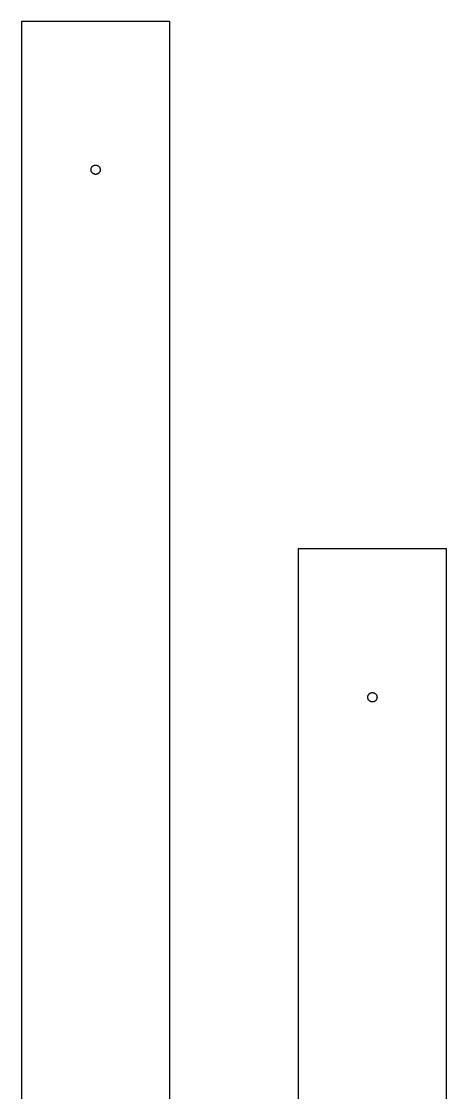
# Model space of a CAD drawing. Extents: x 0 to 2439, y 0 to 1219.
# Drawn here: x 1640 to 1785.6, y 776.2 to 1143.1 of the extents above; entities that cross this region are included whole.
import ezdxf

# ---------------------------------------------------------------- set-up
doc = ezdxf.new("R2010")
doc.units = 0
doc.layers.add('Layer_1', color=7, linetype='CONTINUOUS')

msp = doc.modelspace()

# ---------------------------------------------------------------- linework, layer by layer
at = {"layer": 'Layer_1', "color": 7}
for p, q in [((1690.811113, 1143.141111), (1640.011113, 1143.141111)), ((1640.011113, 1143.141111), (1640.011113, 76.341111)), ((1690.811113, 76.341111), (1690.811113, 1143.141111)), ((1664.281124, 1093.452107), (1664.351115, 1093.52111)), ((1664.351115, 1093.52111), (1664.431125, 1093.585118)), ((1664.431125, 1093.585118), (1664.511107, 1093.645119)), ((1664.511107, 1093.645119), (1664.591117, 1093.699108)), ((1664.591117, 1093.699108), (1664.681117, 1093.748102)), ((1664.681117, 1093.748102), (1664.771118, 1093.791112)), ((1664.771118, 1093.791112), (1664.861119, 1093.8291)), ((1664.861119, 1093.8291), (1664.96111, 1093.861104)), ((1664.96111, 1093.861104), (1665.051111, 1093.887068)), ((1665.051111, 1093.887096), (1665.151102, 1093.906005)), ((1665.151102, 1093.906118), (1665.251122, 1093.920229)), ((1665.251122, 1093.920116), (1665.351113, 1093.927172)), ((1665.351113, 1093.927115), (1665.451104, 1093.927115)), ((1665.451104, 1093.928103), (1665.551124, 1093.923023)), ((1665.551124, 1093.923108), (1665.651115, 1093.910972)), ((1665.651115, 1093.911113), (1665.741116, 1093.89418)), ((1665.741116, 1093.894124), (1665.841107, 1093.870135)), ((1665.841107, 1093.870106), (1665.941098, 1093.840106)), ((1665.941098, 1093.840106), (1666.031099, 1093.804123)), ((1666.031099, 1093.804123), (1666.1211, 1093.763116)), ((1666.1211, 1093.763116), (1666.2111, 1093.716098)), ((1666.2111, 1093.716098), (1666.29111, 1093.663096)), ((1666.29111, 1093.663096), (1666.37112, 1093.606116)), ((1666.37112, 1093.606116), (1666.451102, 1093.543096)), ((1666.451102, 1093.543096), (1666.531112, 1093.475108)), ((1666.531112, 1093.475108), (1666.591113, 1093.403113)), ((1663.83112, 1092.474122), (1663.840998, 1092.573098)), ((1663.83112, 1092.374103), (1663.83112, 1092.474122)), ((1663.83112, 1092.275099), (1663.83112, 1092.374103)), ((1663.841111, 1092.175108), (1663.831233, 1092.275099)), ((1663.841111, 1092.573098), (1663.861149, 1092.671114)), ((1663.851102, 1092.076104), (1663.841111, 1092.175108)), ((1663.871111, 1091.979105), (1663.851074, 1092.076104)), ((1663.861121, 1092.671114), (1663.891121, 1092.768113)), ((1663.901112, 1091.882105), (1663.871111, 1091.979105)), ((1663.891121, 1092.768113), (1663.921121, 1092.863109)), ((1663.931112, 1091.788097), (1663.901112, 1091.882105)), ((1663.921121, 1092.863109), (1663.951121, 1092.956102)), ((1663.961112, 1091.695104), (1663.931112, 1091.788097)), ((1663.951121, 1092.956102), (1663.991112, 1093.047118)), ((1664.011122, 1091.60612), (1663.961112, 1091.695104)), ((1663.991112, 1093.047118), (1664.041122, 1093.135115)), ((1664.061103, 1091.519111), (1664.011122, 1091.60612)), ((1664.041122, 1093.135115), (1664.091104, 1093.22012)), ((1664.111113, 1091.435121), (1664.061103, 1091.519111)), ((1664.091104, 1093.22012), (1664.151104, 1093.301118)), ((1664.171114, 1091.355111), (1664.111113, 1091.435121)), ((1664.151104, 1093.301118), (1664.211104, 1093.378108)), ((1664.241105, 1091.279109), (1664.171114, 1091.355111)), ((1664.211104, 1093.378108), (1664.281124, 1093.452107)), ((1664.301105, 1091.207114), (1664.241105, 1091.279109)), ((1664.381115, 1091.139098), (1664.301105, 1091.207114)), ((1664.451106, 1091.077122), (1664.381115, 1091.139098)), ((1664.541107, 1091.019098), (1664.451106, 1091.077122)), ((1664.621117, 1090.966096), (1664.541107, 1091.019098)), ((1664.711118, 1090.919106), (1664.621117, 1090.966096)), ((1664.801118, 1090.878099), (1664.711118, 1090.919106)), ((1664.891119, 1090.842116), (1664.801118, 1090.878099)), ((1664.99111, 1090.812116), (1664.891119, 1090.842116)), ((1665.081111, 1090.788099), (1664.99111, 1090.812088)), ((1665.181102, 1090.771109), (1665.081111, 1090.788042)), ((1665.281122, 1090.759114), (1665.181102, 1090.77125)), ((1665.381113, 1090.754119), (1665.281122, 1090.759199)), ((1665.481104, 1090.755107), (1665.381113, 1090.755107)), ((1665.581124, 1090.762106), (1665.481104, 1090.75505)), ((1665.681115, 1090.776104), (1665.581124, 1090.761993)), ((1665.781107, 1090.795098), (1665.681115, 1090.776189)), ((1665.871107, 1090.821119), (1665.781107, 1090.795154)), ((1665.971099, 1090.853123), (1665.871107, 1090.821119)), ((1666.061099, 1090.89111), (1665.971099, 1090.853123)), ((1666.1511, 1090.93412), (1666.061099, 1090.89111)), ((1666.241101, 1090.983114), (1666.1511, 1090.93412)), ((1666.321111, 1091.037103), (1666.241101, 1090.983114)), ((1666.401121, 1091.097104), (1666.321111, 1091.037103)), ((1666.481102, 1091.161112), (1666.401121, 1091.097104)), ((1666.551122, 1091.230115), (1666.481102, 1091.161112)), ((1666.621113, 1091.304114), (1666.551122, 1091.230115)), ((1666.591113, 1093.403113), (1666.661104, 1093.327111)), ((1666.681113, 1091.381104), (1666.621113, 1091.304114)), ((1666.661104, 1093.327111), (1666.721104, 1093.247101)), ((1666.741114, 1091.463118), (1666.681113, 1091.381104)), ((1666.721104, 1093.247101), (1666.771114, 1093.163112)), ((1666.791124, 1091.547107), (1666.741114, 1091.463118)), ((1666.771114, 1093.163112), (1666.821124, 1093.077118)), ((1666.841105, 1091.635104), (1666.791124, 1091.547107)), ((1666.821124, 1093.077118), (1666.871105, 1092.987118)), ((1666.881124, 1091.726121), (1666.841105, 1091.635104)), ((1666.871105, 1092.987118), (1666.901106, 1092.894097)), ((1666.911124, 1091.819113), (1666.881124, 1091.726121)), ((1666.901106, 1092.894097), (1666.931106, 1092.800117)), ((1666.941125, 1091.914109), (1666.911124, 1091.819113)), ((1666.931106, 1092.800117), (1666.961106, 1092.704105)), ((1666.971125, 1092.011109), (1666.941125, 1091.914109)), ((1666.961106, 1092.704105), (1666.981144, 1092.606118)), ((1666.991106, 1092.109096), (1666.971068, 1092.011109)), ((1666.981116, 1092.606118), (1666.990993, 1092.507114)), ((1666.991106, 1092.507114), (1667.000984, 1092.407123)), ((1667.001097, 1092.2081), (1666.991219, 1092.109096)), ((1667.001097, 1092.407123), (1667.001097, 1092.308119)), ((1667.001097, 1092.308119), (1667.001097, 1092.2081)), ((1785.569013, 962.435808), (1734.769013, 962.435808)), ((1734.769013, 962.435808), (1734.769013, 403.635808)), ((1785.569013, 408.124807), (1785.569013, 962.435808)), ((1758.58902, 911.76882), (1758.598898, 911.867795)), ((1758.58902, 911.6688), (1758.58902, 911.76882)), ((1758.58902, 911.569797), (1758.58902, 911.6688)), ((1758.599011, 911.469805), (1758.589133, 911.569797)), ((1758.599011, 911.867795), (1758.619049, 911.965811)), ((1758.609002, 911.370802), (1758.599011, 911.469805)), ((1758.629011, 911.272814), (1758.608973, 911.370802)), ((1758.619021, 911.965811), (1758.649021, 912.062811)), ((1758.659011, 911.176802), (1758.629011, 911.272814)), ((1758.649021, 912.062811), (1758.679021, 912.157807)), ((1758.689012, 911.082794), (1758.659011, 911.176802)), ((1758.679021, 912.157807), (1758.709021, 912.250799)), ((1758.719012, 910.989802), (1758.689012, 911.082794)), ((1758.709021, 912.250799), (1758.749012, 912.341815)), ((1758.769022, 910.900817), (1758.719012, 910.989802)), ((1758.749012, 912.341815), (1758.799022, 912.429812)), ((1758.819003, 910.813808), (1758.769022, 910.900817)), ((1758.799022, 912.429812), (1758.849003, 912.514818)), ((1758.869013, 910.729819), (1758.819003, 910.813808)), ((1758.849003, 912.514818), (1758.909004, 912.595815)), ((1758.929013, 910.649809), (1758.869013, 910.729819)), ((1758.909004, 912.595815), (1758.969004, 912.672806)), ((1758.999005, 910.573806), (1758.929013, 910.649809)), ((1758.969004, 912.672806), (1759.039024, 912.746804)), ((1759.059005, 910.501811), (1758.999005, 910.573806)), ((1759.039024, 912.746804), (1759.109015, 912.815808)), ((1759.139015, 910.433796), (1759.059005, 910.501811)), ((1759.109015, 912.815808), (1759.189025, 912.879816)), ((1759.209006, 910.37182), (1759.139015, 910.433796)), ((1759.189025, 912.879816), (1759.269007, 912.939816)), ((1759.299007, 910.313795), (1759.209006, 910.37182)), ((1759.269007, 912.939816), (1759.349017, 912.993805)), ((1759.379017, 910.260793), (1759.299007, 910.313795)), ((1759.349017, 912.993805), (1759.439017, 913.042799)), ((1759.469017, 910.213803), (1759.379017, 910.260793)), ((1759.439017, 913.042799), (1759.529018, 913.08581)), ((1759.559018, 910.172797), (1759.469017, 910.213803)), ((1759.529018, 913.08581), (1759.619019, 913.123797)), ((1759.649019, 910.136813), (1759.559018, 910.172797)), ((1759.619019, 913.123797), (1759.71901, 913.155801)), ((1759.74901, 910.106813), (1759.649019, 910.136813)), ((1759.71901, 913.155801), (1759.809011, 913.181765)), ((1759.839011, 910.082796), (1759.74901, 910.106785)), ((1759.809011, 913.181793), (1759.909002, 913.200702)), ((1759.939002, 910.065806), (1759.839011, 910.082739)), ((1759.909002, 913.200815), (1760.009021, 913.214926)), ((1760.039022, 910.053812), (1759.939002, 910.065947)), ((1760.009021, 913.214813), (1760.109013, 913.221869)), ((1760.139013, 910.048816), (1760.039022, 910.053896)), ((1760.109013, 913.221813), (1760.209004, 913.221813)), ((1760.239004, 910.049804), (1760.139013, 910.049804)), ((1760.209004, 913.2228), (1760.309024, 913.21772)), ((1760.339024, 910.056803), (1760.239004, 910.049748)), ((1760.309024, 913.217805), (1760.409015, 913.205669)), ((1760.439015, 910.070801), (1760.339024, 910.05669)), ((1760.409015, 913.205811), (1760.499016, 913.188877)), ((1760.539007, 910.089795), (1760.439015, 910.070886)), ((1760.499016, 913.188821), (1760.599007, 913.164832)), ((1760.629007, 910.115816), (1760.539007, 910.089851)), ((1760.599007, 913.164804), (1760.698998, 913.134803)), ((1760.728999, 910.14782), (1760.629007, 910.115816)), ((1760.698998, 913.134803), (1760.788999, 913.09882)), ((1760.818999, 910.185807), (1760.728999, 910.14782)), ((1760.788999, 913.09882), (1760.879, 913.057813)), ((1760.909, 910.228818), (1760.818999, 910.185807)), ((1760.879, 913.057813), (1760.969, 913.010795)), ((1760.999001, 910.277811), (1760.909, 910.228818)), ((1760.969, 913.010795), (1761.04901, 912.957794)), ((1761.079011, 910.331801), (1760.999001, 910.277811)), ((1761.04901, 912.957794), (1761.12902, 912.899797)), ((1761.159021, 910.391801), (1761.079011, 910.331801)), ((1761.12902, 912.899797), (1761.209002, 912.837793)), ((1761.239002, 910.455809), (1761.159021, 910.391801)), ((1761.209002, 912.837793), (1761.289012, 912.769805)), ((1761.309022, 910.524812), (1761.239002, 910.455809)), ((1761.289012, 912.769805), (1761.349013, 912.697811)), ((1761.379013, 910.598811), (1761.309022, 910.524812)), ((1761.349013, 912.697811), (1761.419004, 912.621808)), ((1761.439013, 910.675801), (1761.379013, 910.598811)), ((1761.419004, 912.621808), (1761.479004, 912.541798)), ((1761.499014, 910.756799), (1761.439013, 910.675801)), ((1761.479004, 912.541798), (1761.529014, 912.457809)), ((1761.549023, 910.841804), (1761.499014, 910.756799)), ((1761.529014, 912.457809), (1761.579024, 912.3708)), ((1761.599005, 910.929801), (1761.549023, 910.841804)), ((1761.579024, 912.3708), (1761.629005, 912.281815)), ((1761.639024, 911.020818), (1761.599005, 910.929801)), ((1761.629005, 912.281815), (1761.659005, 912.188795)), ((1761.669024, 911.11381), (1761.639024, 911.020818)), ((1761.659005, 912.188795), (1761.689006, 912.094815)), ((1761.699025, 911.208806), (1761.669024, 911.11381)), ((1761.689006, 912.094815), (1761.719006, 911.998803)), ((1761.729025, 911.305806), (1761.699025, 911.208806)), ((1761.719006, 911.998803), (1761.739044, 911.900815)), ((1761.749006, 911.403793), (1761.728968, 911.305806)), ((1761.739015, 911.900815), (1761.748893, 911.801811)), ((1761.749006, 911.801811), (1761.758884, 911.70182)), ((1761.758997, 911.502797), (1761.749119, 911.403793)), ((1761.758997, 911.70182), (1761.758997, 911.602817)), ((1761.758997, 911.602817), (1761.758997, 911.502797))]:
    msp.add_line(p, q, dxfattribs=at)

doc.saveas('drawing.dxf')
